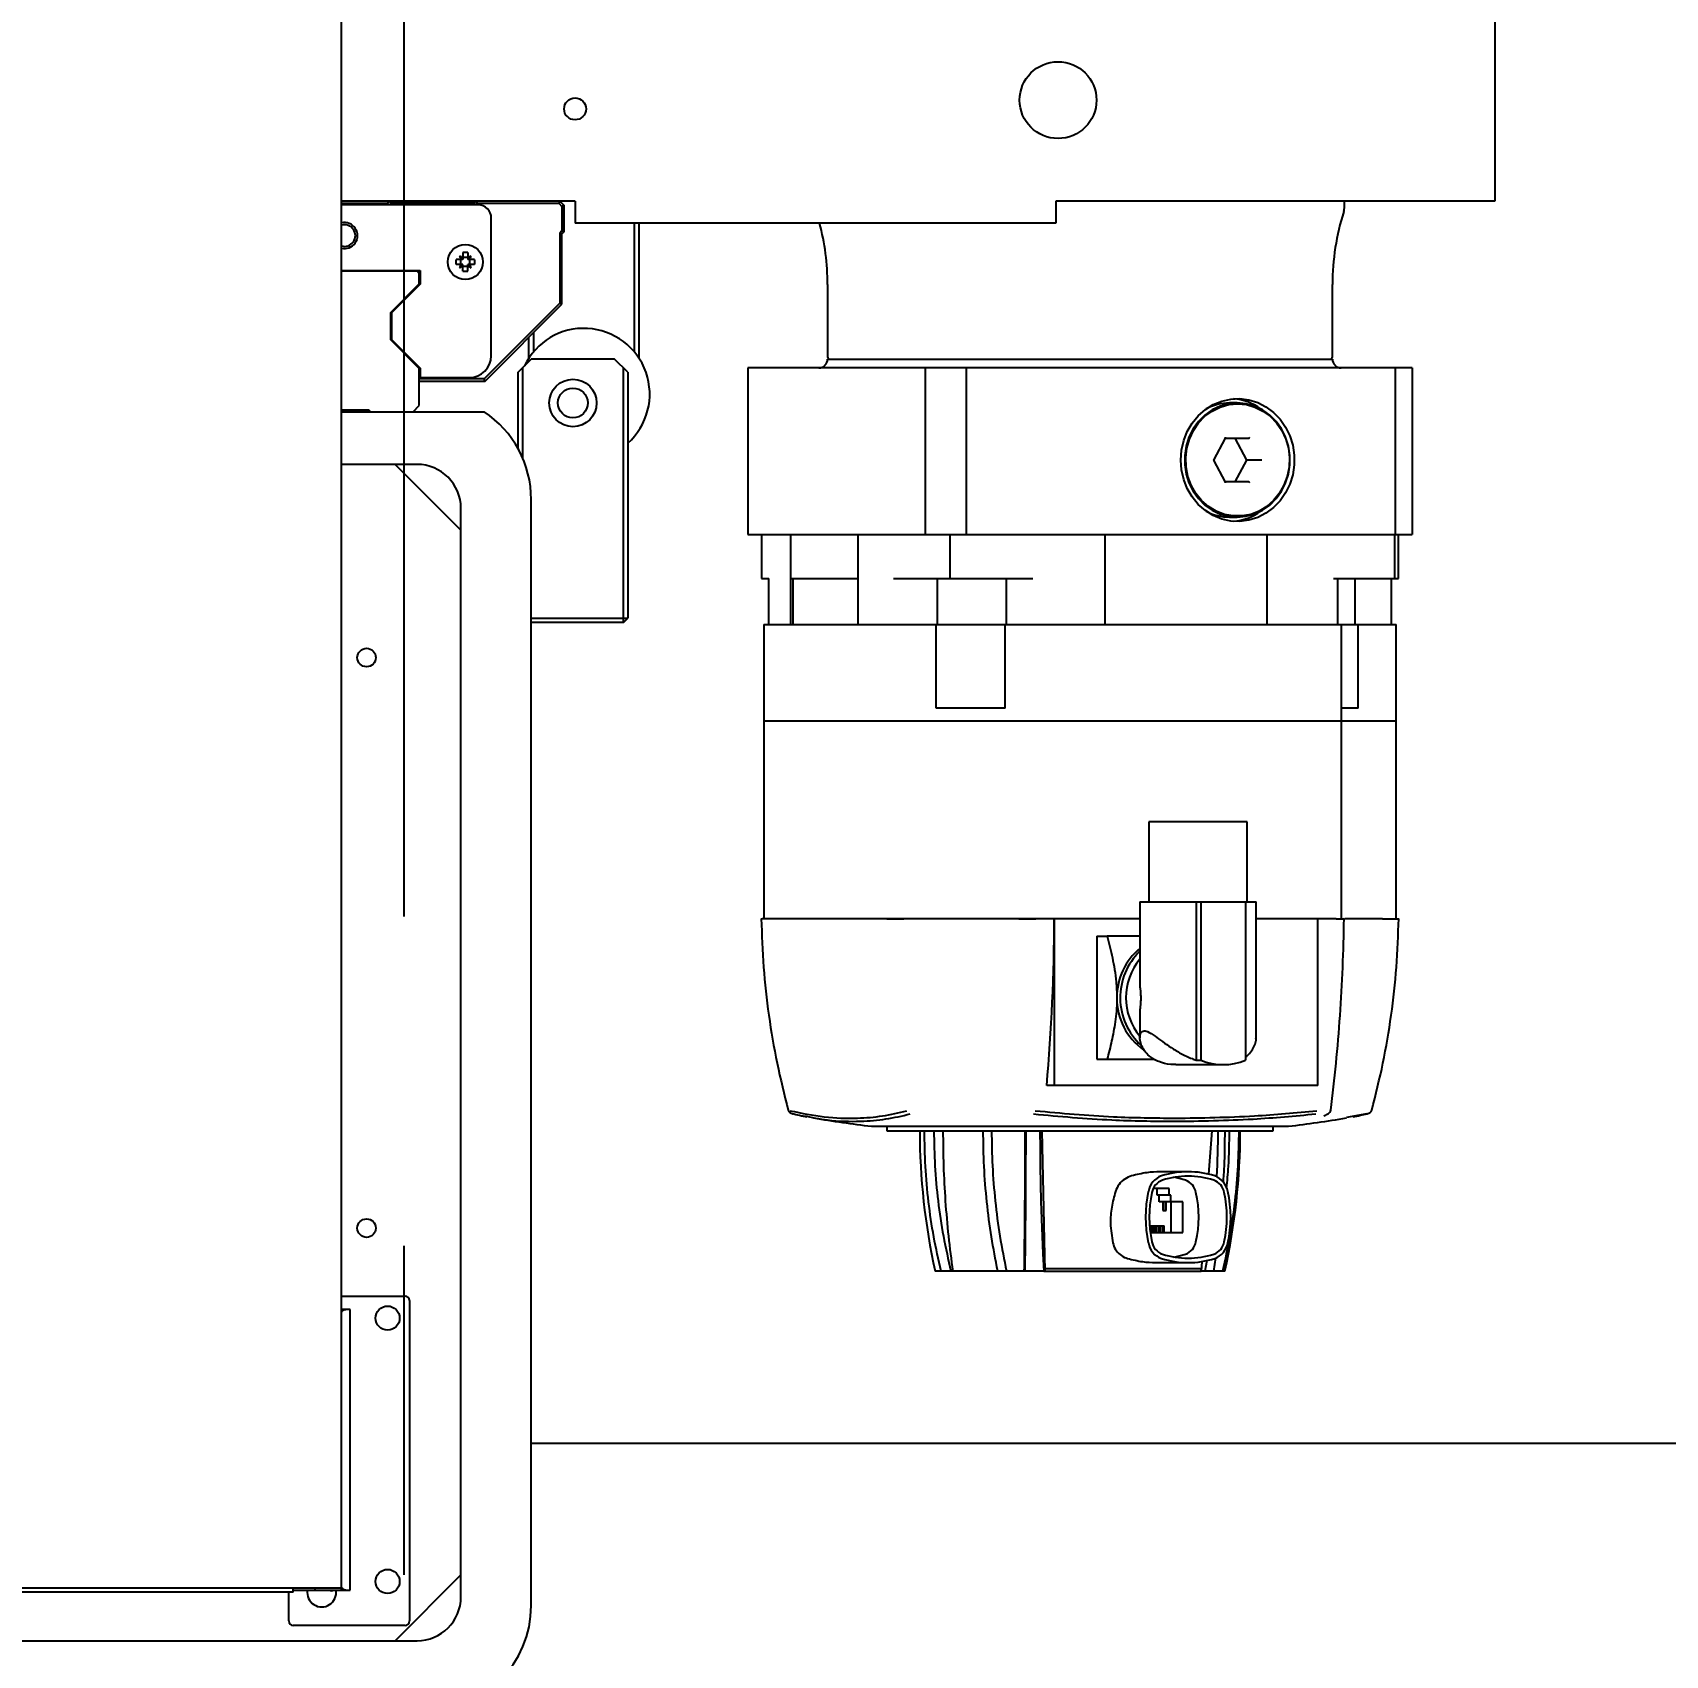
# Model space of a CAD drawing. Header units: inches. Extents: x -347369 to -260369, y 119522 to 149869.
# Drawn here: x -282414.7 to -282042.8, y 140106.3 to 140476 of the extents above; entities that cross this region are included whole.
import ezdxf

# ---------------------------------------------------------------- set-up
doc = ezdxf.new("R2010")
doc.units = ezdxf.units.IN
doc.header["$LTSCALE"] = 300
doc.linetypes.add('CENTRO', pattern=[2, 1.25, -0.25, 0.25, -0.25])
for name, color, linetype in [('ASSI', 254, 'CENTRO'), ('MACCHINA', 40, 'Continuous'), ('QUOTE', 7, 'Continuous')]:
    doc.layers.add(name, color=color, linetype=linetype)
doc.styles.get("Standard").update_dxf_attribs({"font": 'romans.shx'})
doc.dimstyles.new('sc1a100_pollici', dxfattribs={"dimscale": 100, "dimtxt": 3, "dimasz": 3, "dimexe": 0, "dimexo": 0, "dimgap": 1, "dimtad": 1, "dimzin": 12, "dimdsep": 46, "dimtxsty": 'Standard', "dimblk": 'CLOSEDBLANK', "dimcen": 1, "dimclrd": 253, "dimclre": 253, "dimclrt": 2, "dimadec": 0, "dimazin": 3, "dimtfac": 1, "dimtmove": 0, "dimatfit": 1, "dimldrblk": 'CLOSEDBLANK', "dimfxl": 1, "dimtolj": 1, "dimtzin": 0, "dimarcsym": 0})

# ---------------------------------------------------------------- blocks, each defined once
blk = doc.blocks.new('_ClosedBlank')
at = {"color": 0, "linetype": 'ByBlock', "lineweight": -2}
for p, q in [((-1, 0.1667), (0, 0)), ((-1, 0.1667), (-1, -0.1667)), ((0, 0), (-1, -0.1667))]:
    blk.add_line(p, q, dxfattribs=at)
blk = doc.blocks.new('*D9')
at = {"layer": 'Defpoints', "color": 0, "transparency": 16777216}
for p in [(-262080.44, 144199.66), (-282330.17, 140899.66), (-262080.44, 139904.16)]:
    blk.add_point(p, dxfattribs=at)
at = {"layer": 'QUOTE', "color": 253, "lineweight": -2, "transparency": 16777216}
for p, q in [((-282330.17, 140899.66), (-282330.17, 144199.66)), ((-282030.17, 144199.66), (-262380.44, 144199.66)), ((-262080.44, 139904.16), (-262080.44, 144199.66))]:
    blk.add_line(p, q, dxfattribs=at)
at = {"layer": 'QUOTE', "color": 253, "lineweight": -2, "transparency": 16777216, "xscale": 300, "yscale": 300, "zscale": 300, "rotation": 180}
blk.add_blockref('_ClosedBlank', (-282330.17, 144199.66), dxfattribs=at)
at = {"layer": 'QUOTE', "color": 253, "lineweight": -2, "transparency": 16777216, "xscale": 300, "yscale": 300, "zscale": 300}
blk.add_blockref('_ClosedBlank', (-262080.44, 144199.66), dxfattribs=at)
at = {"layer": 'QUOTE', "color": 2, "transparency": 16777216, "char_height": 300, "attachment_point": 5}
for s, insert in [('\\A1;20250', (-272260.15, 144449.66)), ('\\A1;[66\'-5 1/4"]', (-272260.15, 143871.08))]:
    blk.add_mtext(s, dxfattribs=dict(at, insert=insert))
blk = doc.blocks.new('*D10')
at = {"layer": 'Defpoints', "color": 0, "transparency": 16777216}
for p in [(-300380.17, 144199.66), (-282330.17, 140899.66), (-300380.17, 139125.63)]:
    blk.add_point(p, dxfattribs=at)
at = {"layer": 'QUOTE', "color": 253, "lineweight": -2, "transparency": 16777216}
for p, q in [((-300380.17, 139125.63), (-300380.17, 144199.66)), ((-282630.17, 144199.66), (-300080.17, 144199.66)), ((-282330.17, 140899.66), (-282330.17, 144199.66))]:
    blk.add_line(p, q, dxfattribs=at)
at = {"layer": 'QUOTE', "color": 253, "lineweight": -2, "transparency": 16777216, "xscale": 300, "yscale": 300, "zscale": 300, "rotation": 180}
blk.add_blockref('_ClosedBlank', (-300380.17, 144199.66), dxfattribs=at)
at = {"layer": 'QUOTE', "color": 253, "lineweight": -2, "transparency": 16777216, "xscale": 300, "yscale": 300, "zscale": 300}
blk.add_blockref('_ClosedBlank', (-282330.17, 144199.66), dxfattribs=at)
at = {"layer": 'QUOTE', "color": 2, "transparency": 16777216, "char_height": 300, "attachment_point": 5}
for s, insert in [('\\A1;18050', (-291355.17, 144449.66)), ('\\A1;[59\'-2 5/8"]', (-291355.17, 143871.08))]:
    blk.add_mtext(s, dxfattribs=dict(at, insert=insert))
blk = doc.blocks.new('*D21')
at = {"layer": 'Defpoints', "color": 0, "transparency": 16777216}
for p in [(-282330.17, 142999.66), (-282330.17, 140899.66), (-285230.17, 140399.66)]:
    blk.add_point(p, dxfattribs=at)
at = {"layer": 'QUOTE', "color": 253, "lineweight": -2, "transparency": 16777216}
for p, q in [((-285230.17, 140399.66), (-285230.17, 142999.66)), ((-284930.17, 142999.66), (-282630.17, 142999.66)), ((-282330.17, 140899.66), (-282330.17, 142999.66))]:
    blk.add_line(p, q, dxfattribs=at)
at = {"layer": 'QUOTE', "color": 253, "lineweight": -2, "transparency": 16777216, "xscale": 300, "yscale": 300, "zscale": 300, "rotation": 180}
blk.add_blockref('_ClosedBlank', (-285230.17, 142999.66), dxfattribs=at)
at = {"layer": 'QUOTE', "color": 253, "lineweight": -2, "transparency": 16777216, "xscale": 300, "yscale": 300, "zscale": 300}
blk.add_blockref('_ClosedBlank', (-282330.17, 142999.66), dxfattribs=at)
at = {"layer": 'QUOTE', "color": 2, "transparency": 16777216, "char_height": 300, "attachment_point": 5}
for s, insert in [('\\A1;2900', (-283780.17, 143249.66)), ('\\A1;[9\'-6 3/16"]', (-283780.17, 142671.08))]:
    blk.add_mtext(s, dxfattribs=dict(at, insert=insert))
blk = doc.blocks.new('A$C27be3406')
at = {"layer": 'ASSI'}
blk.add_line((0, 2250), (0, -3750), dxfattribs=at)
at = {"layer": 'MACCHINA'}
for p, q in [((-14.21, 1121.5), (-14.21, 1585.95)), ((248.5, 1483), (248.5, 1438)), ((39, 1438), (-14.21, 1438)), ((-14.21, 1437.5), (-3.71, 1437.5)), ((16.92, 1437.13), (-14.21, 1437.13)), ((-3.5, 1438), (-3.71, 1437.5)), ((-3.71, 1437.5), (-3.33, 1437.13)), ((-3.5, 1438), (-3, 1437.5)), ((-3, 1437.5), (-3.15, 1437.13)), ((16, 1437.5), (-3, 1437.5)), ((16, 1437.5), (16.5, 1438)), ((16, 1437.5), (16.15, 1437.13)), ((16.33, 1437.13), (16.71, 1437.5)), ((16.5, 1438), (16.71, 1437.5)), ((16.71, 1437.5), (35.29, 1437.5)), ((35.5, 1438), (35.29, 1437.5)), ((35.29, 1437.5), (36, 1436.79)), ((35.5, 1438), (36.5, 1437)), ((36.5, 1437), (36, 1436.79)), ((36, 1436.79), (36, 1431.21)), ((36.5, 1431), (36.5, 1437)), ((39, 1438), (39, 1433)), ((248.5, 1438), (148.5, 1438)), ((148.5, 1438), (148.5, 1433)), ((214.25, 1436.8), (214.25, 1438)), ((19.92, 1402.77), (19.92, 1434.13)), ((148.5, 1433), (39, 1433)), ((52.5, 1403.63), (52.5, 1433)), ((53.5, 1433), (53.5, 1402.29)), ((36, 1431.21), (35.5, 1430.71)), ((35.5, 1430.71), (35.5, 1414.71)), ((36, 1430.5), (35.5, 1430.71)), ((36.5, 1431), (36, 1431.21)), ((36, 1430.5), (36.5, 1431)), ((36, 1414.5), (36, 1430.5)), ((13.42, 1424.7), (11.88, 1424.7)), ((13.42, 1424.7), (12.65, 1425.48)), ((12.97, 1423.55), (12.97, 1424.7)), ((13.42, 1426.25), (13.42, 1424.7)), ((14.57, 1425.16), (13.42, 1425.16)), ((14.57, 1426.25), (14.57, 1424.7)), ((14.57, 1424.7), (15.35, 1425.48)), ((16.12, 1424.7), (14.57, 1424.7)), ((15.03, 1423.55), (15.03, 1424.7)), ((-14.21, 1422.2), (3.7, 1422.2)), ((3.5, 1422), (-14.21, 1422)), ((3.5, 1421.5), (3, 1422)), ((3.5, 1419.14), (3.5, 1422)), ((3.7, 1422.2), (3.7, 1419.06)), ((13.42, 1423.55), (11.88, 1423.55)), ((13.42, 1423.55), (12.65, 1422.78)), ((13.42, 1422), (13.42, 1423.55)), ((14.57, 1423.09), (13.42, 1423.09)), ((14.57, 1422), (14.57, 1423.55)), ((14.57, 1423.55), (15.35, 1422.78)), ((16.12, 1423.55), (14.57, 1423.55)), ((-3, 1412.64), (3.5, 1419.14)), ((3.7, 1419.06), (-2.8, 1412.56)), ((96.5, 1419), (96.5, 1402.5)), ((211.5, 1402.5), (211.5, 1419)), ((35.5, 1414.71), (18.29, 1397.5)), ((18.5, 1397), (36, 1414.5)), ((36, 1414.5), (35.5, 1414.71)), ((-3, 1406.36), (-3, 1412.64)), ((-2.8, 1412.56), (-2.8, 1406.44)), ((3.5, 1399.86), (-3, 1406.36)), ((-2.8, 1406.44), (3.7, 1399.94)), ((28.5, 1402.29), (28.5, 1407)), ((29.5, 1408), (29.5, 1403.63)), ((26, 1399), (29, 1402)), ((48, 1402), (29, 1402)), ((51, 1399), (48, 1402)), ((96.5, 1402), (211.5, 1402)), ((3.5, 1391.4), (3.5, 1399.86)), ((3.7, 1399.94), (3.7, 1397.77)), ((26, 1381.62), (26, 1399)), ((27, 1400), (27, 1379.59)), ((50, 1342), (50, 1400)), ((51, 1399), (51, 1343)), ((78.32, 1400), (78.32, 1362)), ((229.68, 1400), (78.32, 1400)), ((118.82, 1362), (118.82, 1400)), ((128.07, 1400), (128.07, 1362)), ((225.85, 1362), (225.85, 1400)), ((229.68, 1400), (229.68, 1362)), ((18.29, 1397.5), (3.5, 1397.5)), ((3.5, 1397), (18.5, 1397)), ((3.7, 1397.77), (14.92, 1397.77)), ((18.5, 1397), (18.29, 1397.5)), ((2.1, 1390), (3.5, 1391.4)), ((189.82, 1392), (188.06, 1392)), ((-14.21, 1390.4), (-8, 1390.4)), ((-14.21, 1390), (18.27, 1390)), ((-8, 1390.4), (-7.6, 1390)), ((184.5, 1379), (187.17, 1384.01)), ((187.17, 1384), (192.49, 1384)), ((192, 1379), (189.33, 1384)), ((3, 1378), (-14.21, 1378)), ((13, 1363), (-2, 1378)), ((184.35, 1379), (184.5, 1379)), ((187.17, 1373.99), (184.5, 1379)), ((189.33, 1374), (192, 1379)), ((195.44, 1379), (192, 1379)), ((192.49, 1374), (187.17, 1374)), ((29, 1118), (29, 1370)), ((13, 1120), (13, 1368)), ((188.06, 1366), (189.82, 1366)), ((78.32, 1362), (229.68, 1362)), ((81.46, 1362), (81.46, 1352)), ((88.14, 1341.5), (88.14, 1362)), ((103.47, 1341.5), (103.47, 1362)), ((124.37, 1362), (124.37, 1352)), ((159.66, 1362), (159.66, 1341.5)), ((196.61, 1341.5), (196.61, 1362)), ((225.61, 1362), (225.61, 1352)), ((226.54, 1352), (226.54, 1362)), ((81.46, 1352), (83.12, 1352)), ((83.05, 1352), (83.05, 1341.5)), ((88.14, 1352), (103.47, 1352)), ((88.61, 1352), (88.61, 1341.5)), ((111.5, 1352), (143.29, 1352)), ((121.58, 1341.5), (121.58, 1352)), ((137.24, 1341.5), (137.24, 1352)), ((211.72, 1352), (226.54, 1352)), ((212.74, 1341.5), (212.74, 1352)), ((216.68, 1341.5), (216.68, 1352)), ((224.95, 1341.5), (224.95, 1352)), ((29, 1343), (51, 1343)), ((50, 1342), (51, 1343)), ((50, 1342), (29, 1342)), ((82.02, 1341.5), (82.02, 1274.5)), ((82.02, 1341.5), (225.98, 1341.5)), ((121.27, 1322.5), (121.27, 1341.5)), ((136.98, 1322.5), (136.98, 1341.5)), ((213.55, 1274.5), (213.55, 1341.5)), ((217.37, 1322.5), (217.37, 1341.5)), ((225.98, 1274.5), (225.98, 1341.5)), ((136.98, 1322.5), (121.27, 1322.5)), ((217.37, 1322.5), (213.55, 1322.5)), ((225.98, 1319.5), (82.02, 1319.5)), ((169.69, 1296.55), (169.69, 1278.35)), ((192.09, 1296.55), (169.69, 1296.55)), ((192.09, 1278.35), (192.09, 1296.55)), ((167.64, 1278.35), (167.64, 1260.81)), ((167.64, 1278.35), (194.14, 1278.35)), ((180.43, 1278.35), (180.43, 1242.28)), ((181.52, 1278.35), (181.52, 1242.28)), ((191.68, 1278.35), (191.68, 1242.28)), ((194.14, 1247.34), (194.14, 1278.35)), ((167.64, 1274.5), (81.63, 1274.5)), ((148.11, 1274.5), (148.11, 1236.5)), ((210.46, 1274.5), (194.14, 1274.5)), ((208.15, 1236.5), (208.15, 1274.5)), ((212.31, 1274.5), (210.48, 1274.5)), ((222.9, 1274.5), (214.38, 1274.5)), ((222.91, 1274.5), (224.75, 1274.5)), ((157.81, 1270.5), (157.81, 1242.5)), ((157.81, 1270.5), (160.19, 1270.5)), ((167.64, 1252.18), (167.64, 1247.37)), ((157.81, 1242.5), (160.19, 1242.5)), ((180.43, 1242.28), (181.52, 1242.28)), ((175.82, 1241.25), (186.6, 1241.25)), ((208.15, 1236.5), (146.41, 1236.5)), ((88.44, 1230.14), (88.69, 1230.02)), ((91, 1229.53), (91.77, 1229.37)), ((106.5, 1227.2), (201.5, 1227.2)), ((110, 1227.2), (110, 1226.2)), ((198, 1226.2), (198, 1227.2)), ((209.51, 1229.62), (210.09, 1229.83)), ((219.31, 1230.02), (214.67, 1229.22)), ((216.23, 1229.37), (217, 1229.53)), ((110, 1226.2), (198, 1226.2)), ((145.3, 1226.2), (146, 1194.2)), ((183.99, 1226.2), (183.25, 1216.31)), ((178.62, 1216.85), (172.26, 1216.85)), ((174.28, 1213), (170.69, 1213)), ((171.59, 1211.5), (171.59, 1213)), ((174.28, 1211.5), (174.28, 1213)), ((174.7, 1211.5), (171.59, 1211.5)), ((172.01, 1210), (172.01, 1211.5)), ((177.44, 1210), (172.01, 1210)), ((172.86, 1210), (172.86, 1208)), ((173.39, 1210), (173.39, 1208)), ((173.65, 1208), (173.65, 1210)), ((174.7, 1210), (174.7, 1211.5)), ((174.75, 1203), (174.75, 1210)), ((177.44, 1203), (177.44, 1210)), ((172.86, 1208), (173.65, 1208)), ((169.85, 1204.5), (173.18, 1204.5)), ((170.01, 1203), (177.44, 1203)), ((170.23, 1204.5), (170.23, 1203)), ((170.65, 1203), (170.65, 1204.5)), ((171.08, 1204.5), (171.08, 1203)), ((171.5, 1203), (171.5, 1204.5)), ((171.92, 1204.5), (171.92, 1203)), ((172.34, 1203), (172.34, 1204.5)), ((172.76, 1204.5), (172.76, 1203)), ((173.18, 1203), (173.18, 1204.5)), ((124.97, 1194.2), (121, 1194.2)), ((145.75, 1194.2), (125.03, 1194.2)), ((145.75, 1194.2), (146, 1194.2)), ((146.02, 1194.7), (146, 1194.2)), ((146, 1194.2), (181.58, 1194.2)), ((181.6, 1194.7), (146.02, 1194.7)), ((171.29, 1196.15), (178.62, 1196.15)), ((181.74, 1196.4), (181.58, 1194.2)), ((181.58, 1194.2), (181.6, 1194.7)), ((181.58, 1194.2), (181.58, 1194.7)), ((182.44, 1194.2), (181.58, 1194.2)), ((182.88, 1196.61), (182.44, 1194.2)), ((187, 1194.2), (182.44, 1194.2)), ((184.47, 1194.2), (184.9, 1197.22)), ((-14.21, 1188.5), (0.29, 1188.5)), ((1.29, 1187.5), (1.29, 1114.5)), ((-12.21, 1185.5), (-14.21, 1185.5)), ((-12.21, 1121.5), (-12.21, 1185.5)), ((29, 1155), (888, 1155)), ((-2, 1110), (13, 1125)), ((-14.21, 1121.95), (-143.21, 1121.95)), ((-25.21, 1121.05), (-132.21, 1121.05)), ((-26.21, 1114.5), (-26.21, 1121.05)), ((-25.21, 1121.05), (-25.21, 1121.95)), ((-25.21, 1121.5), (-12.21, 1121.5)), ((-20.21, 1121.5), (-20.21, 1121.95)), ((0.29, 1113.5), (-25.21, 1113.5)), ((-345, 1110), (3, 1110))]:
    blk.add_line(p, q, dxfattribs=at)
at = {"layer": 'MACCHINA', "flags": 128}
for points in [[(176.96, 1379), (177.13, 1381.25), (177.63, 1383.43), (178.44, 1385.51), (179.56, 1387.41), (180.94, 1389.1), (182.55, 1390.52), (184.35, 1391.65), (186.3, 1392.45), (188.34, 1392.9), (190.42, 1392.99), (192.48, 1392.72), (194.48, 1392.09), (196.36, 1391.12), (198.08, 1389.84), (199.58, 1388.28), (200.83, 1386.48), (201.79, 1384.49), (202.45, 1382.35), (202.79, 1380.13), (202.79, 1377.87), (202.45, 1375.65), (201.79, 1373.51), (200.83, 1371.52), (199.58, 1369.72), (198.08, 1368.16), (196.36, 1366.88), (194.48, 1365.91), (192.48, 1365.28), (190.42, 1365.01), (188.34, 1365.1), (186.3, 1365.55), (184.35, 1366.35), (182.55, 1367.48), (180.94, 1368.9), (179.56, 1370.59), (178.44, 1372.49), (177.63, 1374.57), (177.13, 1376.75), (176.96, 1379)], [(189.82, 1392), (187.84, 1391.82), (185.92, 1391.3), (184.1, 1390.43), (182.44, 1389.26), (180.98, 1387.8), (179.76, 1386.11), (178.82, 1384.22), (178.18, 1382.19), (177.85, 1380.07), (177.85, 1377.93), (178.18, 1375.81), (178.82, 1373.78), (179.76, 1371.89), (180.98, 1370.2), (182.44, 1368.74), (184.1, 1367.57), (185.92, 1366.7), (187.84, 1366.18), (189.82, 1366), (191.8, 1366.18), (193.72, 1366.7), (195.54, 1367.57), (197.2, 1368.74), (198.66, 1370.2), (199.87, 1371.89), (200.82, 1373.78), (201.46, 1375.81), (201.79, 1377.93), (201.79, 1380.07), (201.46, 1382.19), (200.82, 1384.22), (199.87, 1386.11), (198.66, 1387.8), (197.2, 1389.26), (195.54, 1390.43), (193.72, 1391.3), (191.8, 1391.82), (189.82, 1392)], [(189.9, 1391.8), (191.89, 1391.62), (193.83, 1391.07), (195.66, 1390.17), (197.32, 1388.96), (198.77, 1387.46), (199.97, 1385.71), (200.87, 1383.77), (201.46, 1381.7), (201.71, 1379.54), (201.63, 1377.37), (201.2, 1375.25), (200.45, 1373.24), (199.4, 1371.39), (198.08, 1369.76), (196.52, 1368.4), (194.77, 1367.34), (192.88, 1366.61), (190.9, 1366.25), (188.89, 1366.25), (186.92, 1366.61), (185.02, 1367.34), (183.27, 1368.4), (181.71, 1369.76), (180.39, 1371.39), (179.34, 1373.24), (178.59, 1375.25), (178.17, 1377.37), (178.08, 1379.54), (178.34, 1381.7), (178.92, 1383.77), (179.83, 1385.71), (181.02, 1387.46), (182.47, 1388.96), (184.13, 1390.17), (185.96, 1391.07), (187.9, 1391.62), (189.9, 1391.8)], [(144.88, 1226.2), (144.89, 1222.17), (144.93, 1218.14), (145, 1214.12), (145.09, 1210.1), (145.22, 1206.1), (145.37, 1202.12), (145.55, 1198.15), (145.75, 1194.2)], [(178.02, 1214.94), (176.58, 1215.34), (175.4, 1215.58)], [(175.4, 1197.42), (176.58, 1197.66), (178.02, 1198.06)], [(-17.14, 1121.5), (-16.5, 1121.4), (-15.86, 1121.5)]]:
    blk.add_lwpolyline(points, dxfattribs=at)
at = {"layer": 'MACCHINA'}
for centre, radius in [((149, 1461), 8.75), ((39, 1459), 2.5), ((14, 1424.13), 4), ((38.5, 1392), 5.4), ((38.5, 1392), 3.4), ((-8.5, 1334), 2.1), ((-8.5, 1204), 2.1), ((-3.71, 1183.5), 2.75), ((-3.71, 1123.5), 2.75)]:
    blk.add_circle(centre, radius, dxfattribs=at)
for centre, radius, start, end in [((16.92, 1434.13), 3, 0, 90), ((266.5, 1419), 55, 162.4378, 180), ((210.25, 1436.8), 4, 342.4378, 0), ((-13.5, 1430.13), 2.96, 256.1067, 103.5229), ((-13.5, 1430.13), 2.46, 253.205, 106.3876), ((41.5, 1419), 55, 0, 14.7467), ((27.4, 1424.13), 15.53, 177.8786, 182.1214), ((23.24, 1430.78), 11.85, 206.6152, 210.8908), ((7.34, 1414.89), 11.85, 59.1092, 63.3848), ((14, 1410.73), 15.53, 87.8786, 92.1214), ((20.66, 1414.89), 11.85, 116.6152, 120.8908), ((4.76, 1430.78), 11.85, 329.1092, 333.3848), ((0.6, 1424.13), 15.53, 357.8786, 2.1214), ((23.24, 1417.47), 11.85, 149.1092, 153.3848), ((7.34, 1433.37), 11.85, 296.6152, 300.8908), ((14, 1437.53), 15.53, 267.8786, 272.1214), ((20.66, 1433.37), 11.85, 239.1092, 243.3848), ((4.76, 1417.47), 11.85, 26.6152, 30.8908), ((41, 1394), 15, 311.8103, 154.5161), ((14.92, 1402.77), 5, 270, 0), ((94.5, 1402), 2, 270, 0), ((97, 1402.5), 0.5, 180, 270), ((211, 1402.5), 0.5, 270, 0), ((213.5, 1402), 2, 180, 270), ((188.08, 1380.72), 11.28, 90.1067, 118.4655), ((187.9, 1380.67), 12.34, 53.9046, 85.1915), ((5, 1370), 24, 0, 56.4427), ((3, 1368), 10, 0, 90), ((188.08, 1377.28), 11.28, 241.5345, 269.8933), ((187.92, 1377.3), 12.3, 274.758, 306.1459), ((-273.83, 1274.33), 421.94, 354.8565, 0.0235), ((176.75, 1256.67), 14.34, 129.4079, 180.6769), ((177.84, 1256.5), 14.69, 133.9313, 227.6402), ((178.19, 1256.5), 13.73, 140.1823, 219.8177), ((176.67, 1256.31), 14.27, 179.2412, 234.8937), ((186.6, 1254.35), 13.1, 247.1796, 292.8204), ((154, 1604.22), 380, 260.8089, 262.8192), ((154, 1604.22), 380, 277.1808, 279.1907), ((265.54, 1226.2), 148.04, 180, 192.4838), ((13.8, 1226.2), 171.66, 356.5046, 0.0005), ((42.46, 1226.2), 148.04, 347.5162, 0), ((178.62, 1196.86), 19.99, 72.337, 107.663), ((195.93, 1206.5), 27.01, 167.4825, 192.5175), ((174.17, 1211.52), 4.68, 110.176, 169.6824), ((174.07, 1211.43), 3.74, 110.176, 169.6824), ((178.62, 1196.57), 19.28, 72.337, 107.663), ((176.73, 1211.43), 3.74, 10.3176, 69.824), ((183.18, 1211.43), 3.74, 10.3176, 69.824), ((183.08, 1211.52), 4.68, 10.3176, 69.824), ((161.31, 1206.5), 27.01, 347.4825, 12.5175), ((195.6, 1206.5), 25.83, 167.4825, 192.5175), ((155.2, 1206.5), 25.83, 347.4825, 12.5175), ((161.65, 1206.5), 25.83, 347.4825, 12.5175), ((174.17, 1201.48), 4.68, 190.3176, 249.824), ((174.07, 1201.57), 3.74, 190.3176, 249.824), ((178.62, 1216.43), 19.28, 252.337, 287.663), ((176.73, 1201.57), 3.74, 290.176, 349.6824), ((183.18, 1201.57), 3.74, 290.176, 349.6824), ((183.08, 1201.48), 4.68, 290.176, 349.6824), ((178.62, 1216.14), 19.99, 252.337, 287.663), ((0.29, 1187.5), 1, 0, 90), ((-18.71, 1121), 3.3, 171.2853, 8.7147), ((3, 1120), 10, 270, 0), ((5, 1118), 24, 270, 0), ((-25.21, 1114.5), 1, 180, 270), ((0.29, 1114.5), 1, 270, 0)]:
    blk.add_arc(centre, radius, start, end, dxfattribs=at)
for centre, major_axis, start_param, end_param in [((187.05, 1384.2), (-0.118, 0.197), 3.313803, 4.540178), ((192.59, 1384.2), (0.118, 0.197), 3.313803, 4.8846), ((187.05, 1373.8), (0.118, 0.197), 4.8846, 6.110975), ((192.59, 1373.8), (-0.118, 0.197), 4.540178, 6.110975)]:
    blk.add_ellipse(centre, major_axis=major_axis, ratio=0.289907, start_param=start_param, end_param=end_param, dxfattribs=at)
for points, knots in [([(81.4, 1274.5), (81.53, 1270.82), (81.77, 1263.46), (83.03, 1252.47), (84.86, 1241.56), (86.65, 1234.43), (87.55, 1230.86)], [0, 0, 0, 0, 0.249861, 0.499779, 0.749856, 1, 1, 1, 1]), ([(81.45, 1274.5), (81.44, 1274.5), (81.41, 1274.5), (81.55, 1274.5), (81.63, 1274.5)], [0, 0, 0, 0, 0.439327, 1, 1, 1, 1]), ([(109.98, 1274.5), (110.14, 1274.5), (110.46, 1274.5), (111.28, 1274.5), (112.24, 1274.5), (113.16, 1274.5), (113.69, 1274.5), (113.9, 1274.5)], [0, 0, 0, 0, 0.214551, 0.429083, 0.64402, 0.859042, 1, 1, 1, 1]), ([(140.03, 1274.5), (140.19, 1274.5), (140.51, 1274.5), (141.34, 1274.5), (142.3, 1274.5), (143.22, 1274.5), (143.74, 1274.5), (143.95, 1274.5)], [0, 0, 0, 0, 0.214554, 0.429093, 0.644016, 0.859029, 1, 1, 1, 1]), ([(211.14, 1230.87), (211.56, 1234.42), (212.39, 1241.52), (213.27, 1252.4), (213.9, 1263.41), (214.07, 1270.8), (214.16, 1274.5)], [0, 0, 0, 0, 0.249729, 0.499617, 0.749733, 1, 1, 1, 1]), ([(212.31, 1274.5), (212.61, 1274.5), (213.21, 1274.5), (213.83, 1274.5), (214.15, 1274.5), (214.13, 1274.5), (214.12, 1274.5)], [0, 0, 0, 0, 0.285428, 0.570832, 0.856779, 1, 1, 1, 1]), ([(220.45, 1230.86), (221.35, 1234.43), (223.14, 1241.56), (224.97, 1252.47), (226.23, 1263.46), (226.47, 1270.82), (226.6, 1274.5)], [0, 0, 0, 0, 0.250144, 0.500221, 0.750139, 1, 1, 1, 1]), ([(224.75, 1274.5), (225.05, 1274.5), (225.64, 1274.5), (226.26, 1274.5), (226.59, 1274.5), (226.56, 1274.5), (226.55, 1274.5)], [0, 0, 0, 0, 0.28662, 0.573219, 0.860334, 1, 1, 1, 1]), ([(160.19, 1270.5), (160.6, 1268.89), (161.23, 1266.46), (161.89, 1262.93), (162.31, 1259.9), (162.37, 1257.7), (162.41, 1256.5)], [0, 0, 0, 0, 0.377562, 0.571739, 0.76553, 1, 1, 1, 1]), ([(167.64, 1270.5), (166.86, 1270.5), (164.34, 1270.5), (161.88, 1270.5), (160.19, 1270.5)], [0, 0, 0, 0, 0.310482, 1, 1, 1, 1]), ([(167.69, 1252.18), (167.68, 1252.48), (167.64, 1253.22), (167.78, 1254.4), (167.89, 1255.61), (167.91, 1256.65), (167.85, 1257.95), (167.67, 1259.35), (167.68, 1260.34), (167.69, 1260.81)], [0, 0, 0, 0, 0.120703, 0.304542, 0.427079, 0.514345, 0.601627, 0.81193, 1, 1, 1, 1]), ([(162.41, 1256.5), (162.41, 1256.31), (162.4, 1255.29), (162.3, 1253.42), (161.94, 1250.25), (161.24, 1246.55), (160.54, 1243.86), (160.19, 1242.5)], [0, 0, 0, 0, 0.0367973, 0.1990761, 0.365635, 0.6795549, 1, 1, 1, 1]), ([(175.83, 1241.28), (175.44, 1241.28), (174.01, 1241.28), (171.8, 1241.86), (169.85, 1243.03), (168.61, 1244.41), (167.9, 1245.76), (167.58, 1247.15), (167.69, 1248.34), (168.28, 1249.05), (169.42, 1248.87), (170.96, 1247.84), (172.77, 1246.49), (174.73, 1245.12), (176.97, 1243.77), (178.93, 1242.83), (180.12, 1242.39), (180.43, 1242.28)], [0, 0, 0, 0, 0.032212, 0.119082, 0.210519, 0.278474, 0.348378, 0.417695, 0.48914, 0.552711, 0.616755, 0.695368, 0.762535, 0.831491, 0.901972, 0.974735, 1, 1, 1, 1]), ([(191.68, 1243), (191.79, 1243.07), (192.39, 1243.46), (193.11, 1244.36), (193.8, 1245.59), (194.16, 1246.67), (194.08, 1247.18), (194.06, 1247.34)], [0, 0, 0, 0, 0.060482, 0.33714, 0.604314, 0.877024, 1, 1, 1, 1]), ([(160.19, 1242.5), (162.08, 1242.5), (164.96, 1242.5), (168.6, 1242.5), (170.29, 1242.5), (170.99, 1242.5)], [0, 0, 0, 0, 0.532508, 0.806373, 1, 1, 1, 1]), ([(87.55, 1230.86), (87.59, 1230.76), (87.66, 1230.58), (87.91, 1230.35), (88.23, 1230.15), (88.5, 1230.07), (88.63, 1230.03)], [0, 0, 0, 0, 0.263556, 0.518485, 0.764, 1, 1, 1, 1]), ([(87.97, 1230.74), (90.59, 1230.21), (95.81, 1229.15), (102.8, 1228.94), (109.05, 1229.44), (112.72, 1230.31), (114.55, 1230.74)], [0, 0, 0, 0, 0.279994, 0.559987, 0.779994, 1, 1, 1, 1]), ([(88.43, 1230.11), (88.98, 1229.98), (89.84, 1229.76), (90.7, 1229.59), (91, 1229.53)], [0, 0, 0, 0, 0.6470277, 1, 1, 1, 1]), ([(91.05, 1229.61), (92.88, 1229.25), (97.32, 1228.38), (103.56, 1228.24), (109.83, 1228.73), (113.5, 1229.59), (115.34, 1230.02)], [0, 0, 0, 0, 0.213652, 0.519444, 0.759722, 1, 1, 1, 1]), ([(143.43, 1230.02), (149.35, 1229.48), (159.94, 1228.52), (170.66, 1228.39), (175.38, 1228.34)], [0, 0, 0, 0, 0.559988, 1, 1, 1, 1]), ([(143.82, 1230.74), (149.74, 1230.2), (160.3, 1229.23), (170.98, 1229.11), (175.69, 1229.05)], [0, 0, 0, 0, 0.559988, 1, 1, 1, 1]), ([(175.38, 1228.34), (181.39, 1228.43), (192.14, 1228.58), (202.94, 1229.58), (207.69, 1230.02)], [0, 0, 0, 0, 0.559987, 1, 1, 1, 1]), ([(175.69, 1229.05), (181.69, 1229.14), (192.41, 1229.3), (203.18, 1230.3), (207.92, 1230.74)], [0, 0, 0, 0, 0.559987, 1, 1, 1, 1]), ([(210.29, 1229.95), (210.26, 1229.91), (210.2, 1229.86), (210.12, 1229.84), (210.09, 1229.84)], [0, 0, 0, 0, 0.580492, 1, 1, 1, 1]), ([(210.3, 1229.93), (210.53, 1230.08), (210.99, 1230.39), (211.09, 1230.71), (211.14, 1230.87)], [0, 0, 0, 0, 0.493105, 1, 1, 1, 1]), ([(217, 1229.53), (217.3, 1229.59), (218.11, 1229.75), (218.92, 1229.95), (219.43, 1230.08)], [0, 0, 0, 0, 0.374218, 1, 1, 1, 1]), ([(219.37, 1230.03), (219.5, 1230.07), (219.77, 1230.15), (220.09, 1230.35), (220.34, 1230.58), (220.41, 1230.76), (220.45, 1230.86)], [0, 0, 0, 0, 0.2360005, 0.4815147, 0.7364445, 1, 1, 1, 1]), ([(122.35, 1194.2), (121.77, 1196.81), (120.6, 1202.02), (119.45, 1210), (118.7, 1218.06), (118.61, 1223.49), (118.56, 1226.2)], [0, 0, 0, 0, 0.248179, 0.496365, 0.748182, 1, 1, 1, 1]), ([(120.72, 1226.2), (120.76, 1223.53), (120.85, 1218.18), (121.61, 1210.15), (122.78, 1202.13), (124, 1196.84), (124.61, 1194.2)], [0, 0, 0, 0, 0.248105, 0.496208, 0.748108, 1, 1, 1, 1]), ([(122.78, 1226.2), (122.8, 1223.53), (122.85, 1218.18), (123.29, 1210.15), (123.97, 1202.14), (124.68, 1196.85), (125.03, 1194.2)], [0, 0, 0, 0, 0.248207, 0.496412, 0.748209, 1, 1, 1, 1]), ([(135.28, 1194.2), (134.77, 1196.81), (133.74, 1202.02), (132.74, 1210), (132.08, 1218.06), (132, 1223.49), (131.96, 1226.2)], [0, 0, 0, 0, 0.248179, 0.496365, 0.748182, 1, 1, 1, 1]), ([(133.85, 1226.2), (133.89, 1223.53), (133.97, 1218.18), (134.63, 1210.15), (135.66, 1202.13), (136.72, 1196.84), (137.25, 1194.2)], [0, 0, 0, 0, 0.248105, 0.496208, 0.748108, 1, 1, 1, 1]), ([(141.31, 1194.2), (141.34, 1196.8), (141.41, 1202.01), (141.47, 1209.99), (141.51, 1218.06), (141.51, 1223.49), (141.52, 1226.2)], [0, 0, 0, 0, 0.248069, 0.496145, 0.748071, 1, 1, 1, 1]), ([(141.63, 1226.2), (141.63, 1223.53), (141.62, 1218.18), (141.58, 1210.15), (141.52, 1202.14), (141.46, 1196.85), (141.43, 1194.2)], [0, 0, 0, 0, 0.248207, 0.496412, 0.748209, 1, 1, 1, 1]), ([(190.16, 1226.2), (190.12, 1223.53), (190.03, 1218.18), (189.31, 1210.15), (188.19, 1202.14), (187.04, 1196.85), (186.46, 1194.2)], [0, 0, 0, 0, 0.248207, 0.496412, 0.748209, 1, 1, 1, 1]), ([(186.66, 1214.42), (186.74, 1215.64), (187, 1219.55), (187.02, 1223.49), (187.04, 1226.2)], [0, 0, 0, 0, 0.310565, 1, 1, 1, 1]), ([(187.37, 1213.09), (187.54, 1214.75), (187.98, 1219.1), (188.02, 1223.48), (188.05, 1226.2)], [0, 0, 0, 0, 0.3801, 1, 1, 1, 1]), ([(172.26, 1216.84), (171.26, 1216.81), (169.15, 1216.74), (166.91, 1216.19), (165.74, 1215.91)], [0, 0, 0, 0, 0.479918, 1, 1, 1, 1]), ([(162.06, 1212.35), (161.74, 1211.18), (161.09, 1208.8), (160.8, 1204.82), (161.24, 1202.12), (161.47, 1200.65)], [0, 0, 0, 0, 0.306532, 0.621702, 1, 1, 1, 1]), ([(165.74, 1215.91), (165.21, 1215.7), (164.14, 1215.28), (162.79, 1214.02), (162.3, 1212.91), (162.06, 1212.35)], [0, 0, 0, 0, 0.3312545, 0.6623284, 1, 1, 1, 1]), ([(161.47, 1200.65), (161.64, 1200.13), (161.98, 1199.11), (163.09, 1197.91), (164.12, 1197.31), (164.73, 1197.13), (164.84, 1197.09)], [0, 0, 0, 0, 0.3073975, 0.6144206, 0.930852, 1, 1, 1, 1]), ([(164.84, 1197.09), (165.97, 1196.81), (168.18, 1196.26), (170.27, 1196.2), (171.29, 1196.17)], [0, 0, 0, 0, 0.512007, 1, 1, 1, 1]), ([(-14.21, 1184.5), (-14.2, 1184.59), (-14.19, 1184.8), (-14.05, 1185.07), (-13.83, 1185.31), (-13.54, 1185.47), (-13.32, 1185.49), (-13.21, 1185.5)], [0, 0, 0, 0, 0.146754, 0.316126, 0.510248, 0.757793, 1, 1, 1, 1]), ([(-13.21, 1121.5), (-13.35, 1121.52), (-13.63, 1121.55), (-13.94, 1121.78), (-14.11, 1122.05), (-14.2, 1122.27), (-14.21, 1122.43), (-14.21, 1122.5)], [0, 0, 0, 0, 0.31012, 0.616121, 0.758896, 0.886022, 1, 1, 1, 1])]:
    blk.add_open_spline(points, degree=3, knots=knots, dxfattribs=at)

msp = doc.modelspace()

# ---------------------------------------------------------------- block references
at = {"layer": 'QUOTE'}
msp.add_blockref('A$C27be3406', (-282330.166, 138999.656), dxfattribs=at)

# ---------------------------------------------------------------- dimensions: what is measured, and where the dimension line sits
for base, p1, p2, override, picture, middle in [((-300380.167, 144199.656), (-282330.166, 140899.656), (-300380.167, 139125.625), {"dimpost": '\\X'}, '*D10', (-291355.166, 144199.656)), ((-262080.445, 144199.656), (-282330.166, 140899.656), (-262080.445, 139904.156), {"dimdec": 0, "dimpost": '\\X'}, '*D9', (-272260.149, 144199.656)), ((-282330.166, 142999.656), (-285230.166, 140399.656), (-282330.166, 140899.656), {"dimpost": '\\X'}, '*D21', (-283780.166, 142999.656))]:
    dim = msp.add_linear_dim(base=base, p1=p1, p2=p2, dimstyle='sc1a100_pollici', override=override, dxfattribs=at)
    dim.commit()
    dim.dimension.update_dxf_attribs({"geometry": picture, "text_midpoint": middle, "dimtype": 160})

doc.saveas('drawing.dxf')
